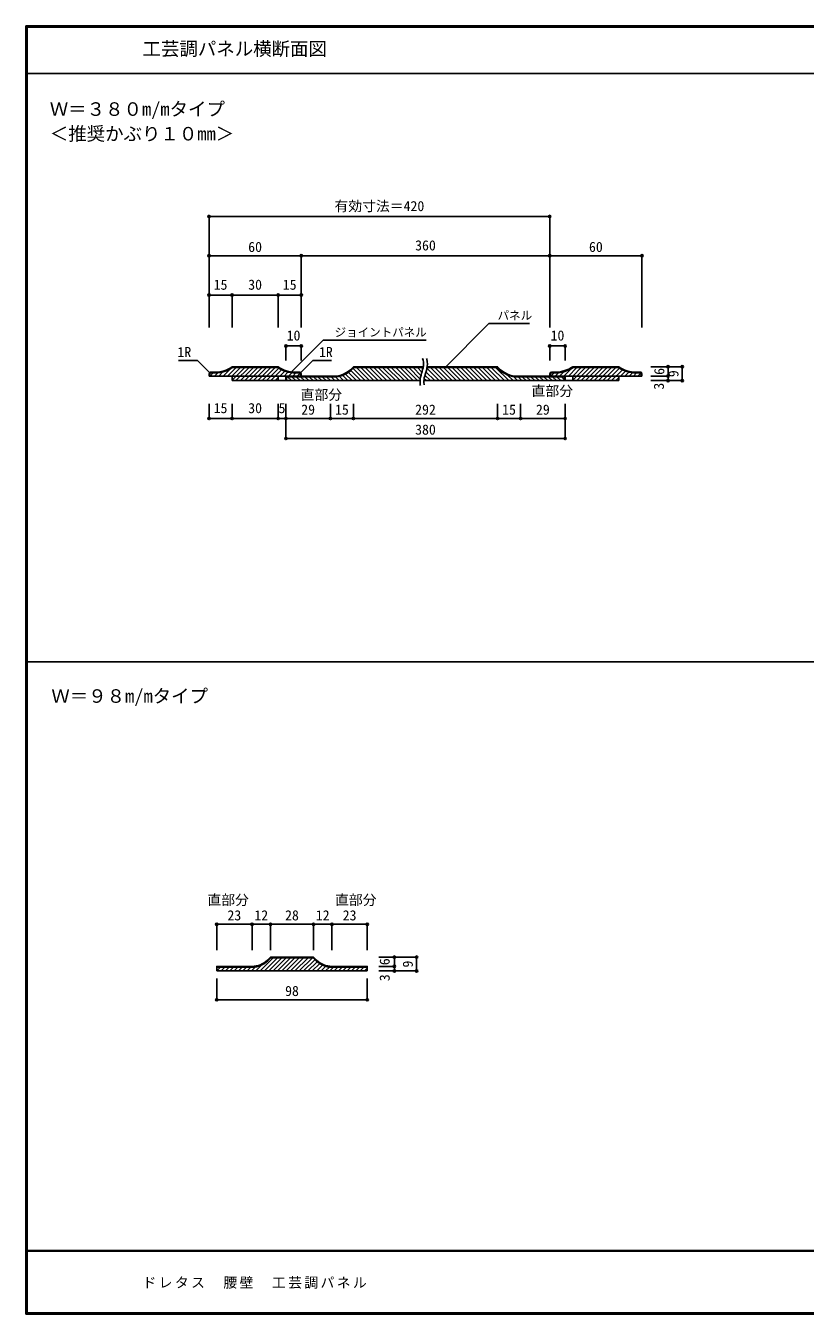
# Model space of a CAD drawing. Units: millimetres, scale not verified. Extents: x -600 to 570, y -431 to 418.
# Drawn here: x -600 to -93, y -420 to 418 of the extents above; entities that cross this region are included whole.
import ezdxf
from ezdxf.enums import TextEntityAlignment as Align

# ---------------------------------------------------------------- set-up
doc = ezdxf.new("R2010")
doc.units = ezdxf.units.MM
doc.header["$LTSCALE"] = 3
doc.header["$PDMODE"] = 32
doc.header["$PDSIZE"] = 1.5
for name, color, linetype in [('0-1_通り芯', 3, 'Continuous'), ('0-3_仕上', 7, 'Continuous'), ('0-A_文字', 7, 'Continuous'), ('0-B_寸法', 7, 'Continuous'), ('0-C_ハッチ', 4, 'Continuous'), ('F-1_通り芯', 6, 'Continuous'), ('F-A_文字', 7, 'Continuous')]:
    doc.layers.add(name, color=color, linetype=linetype)
doc.styles.add('ＭＳ ゴシック', font='')
doc.styles.get('ＭＳ ゴシック').set_extended_font_data('MS Gothic')

msp = doc.modelspace()

# ---------------------------------------------------------------- linework, layer by layer
at = {"layer": '0-1_通り芯'}
for p, q in [((-600, 386.5), (570, 386.5)), ((-465.722, 195.707), (-435.722, 195.707)), ((-465.563, 195.207), (-435.879, 195.207)), ((-386.722, 195.707), (-388.722, 193.707)), ((-386.571, 195.207), (-388.445, 193.291)), ((-386.722, 195.707), (-341.315, 195.707)), ((-341.315, 195.207), (-386.571, 195.207)), ((-243.946, 195.707), (-213.946, 195.707)), ((-243.797, 195.207), (-214.104, 195.207)), ((-480.722, 191.207), (-480.722, 189.707)), ((-465.722, 189.707), (-480.722, 189.707)), ((-480.222, 191.209), (-480.222, 189.707)), ((-479.727, 191.707), (-476.544, 191.707)), ((-479.722, 192.207), (-476.722, 192.207)), ((-465.722, 186.707), (-465.722, 189.707)), ((-465.722, 186.707), (-343.42, 186.707)), ((-435.722, 189.707), (-401.722, 189.707)), ((-435.722, 186.707), (-435.722, 189.707)), ((-430.722, 189.707), (-430.722, 186.707)), ((-430.222, 189.207), (-401.722, 189.207)), ((-430.222, 186.707), (-430.222, 189.207)), ((-421.722, 192.207), (-424.722, 192.207)), ((-421.717, 191.707), (-424.72, 191.707)), ((-421.222, 191.209), (-421.222, 189.707)), ((-420.722, 191.207), (-420.722, 189.707)), ((-340.882, 186.707), (-213.946, 186.707)), ((-243.946, 189.707), (-277.946, 189.707)), ((-249.446, 189.207), (-277.946, 189.207)), ((-258.946, 191.207), (-258.946, 189.707)), ((-258.446, 191.207), (-258.446, 189.707)), ((-257.95, 191.707), (-254.946, 191.707)), ((-257.946, 192.207), (-254.946, 192.207)), ((-249.446, 186.707), (-249.446, 189.207)), ((-243.946, 186.707), (-243.946, 189.707)), ((-198.946, 189.707), (-213.946, 189.707)), ((-213.946, 186.707), (-213.946, 189.707)), ((-199.946, 192.207), (-202.946, 192.207)), ((-199.946, 191.707), (-202.946, 191.707)), ((-199.446, 191.212), (-199.446, 189.707)), ((-198.946, 191.207), (-198.946, 189.707)), ((-600, 3.75), (-81, 3.75)), ((-442.722, -190.26), (-440.722, -188.26)), ((-442.369, -190.614), (-440.515, -188.76)), ((-440.722, -188.26), (-412.722, -188.26)), ((-412.929, -188.76), (-440.515, -188.76)), ((-411.076, -190.614), (-412.929, -188.76)), ((-412.722, -188.26), (-410.722, -190.26)), ((-475.722, -194.76), (-452.722, -194.76)), ((-475.722, -197.26), (-377.722, -197.26)), ((-377.722, -194.76), (-400.722, -194.76))]:
    msp.add_line(p, q, dxfattribs=at)
at = {"layer": '0-1_通り芯', "color": 4}
for p, q in [((-435.722, 189.707), (-465.722, 189.707)), ((-248.946, 186.707), (-248.946, 189.707)), ((-213.946, 189.707), (-243.946, 189.707))]:
    msp.add_line(p, q, dxfattribs=at)
at = {"layer": '0-1_通り芯'}
for points in [[(-338.775, 195.707), (-292.946, 195.707), (-290.946, 193.707)], [(-338.775, 195.207), (-293.097, 195.207), (-291.223, 193.291)], [(-475.722, -197.26), (-475.722, -194.26), (-452.722, -194.26)], [(-377.722, -197.26), (-377.722, -194.26), (-400.722, -194.26)]]:
    msp.add_lwpolyline(points, dxfattribs=at)
for centre, radius, start, end in [((-476.63, 210.954), 18.747, 269.71899, 305.58087), ((-476.63, 210.954), 19.247, 270.25551, 305.10033), ((-424.668, 211.414), 19.707, 235.32548, 269.84901), ((-424.668, 211.414), 19.207, 234.86255, 269.83757), ((-399.759, 206.452), 17.36, 263.31386, 310.89197), ((-399.759, 206.452), 16.86, 263.31386, 310.89197), ((-279.909, 206.452), 17.36, 229.10803, 276.68614), ((-279.909, 206.452), 16.86, 229.10803, 276.68614), ((-255.632, 213.4), 21.204, 271.85501, 303.44493), ((-255.632, 213.4), 21.704, 271.85501, 303.04617), ((-202.959, 211.2), 19.493, 235.12958, 270.04153), ((-202.959, 211.2), 18.993, 234.65862, 270.04153), ((-479.722, 191.207), 1, 90, 180), ((-479.722, 191.207), 0.5, 90.53082, 179.80487), ((-421.722, 191.207), 1, 0, 90), ((-421.722, 191.207), 0.5, 0.19513, 89.46918), ((-257.946, 191.207), 1, 90, 180), ((-257.946, 191.207), 0.5, 90.53082, 180), ((-199.946, 191.207), 1, 0, 90), ((-199.946, 191.207), 0.5, 0.53082, 90), ((-452.658, -179.921), 14.839, 269.74223, 313.86082), ((-452.658, -179.921), 14.339, 269.74223, 313.86082), ((-400.786, -179.921), 14.839, 226.13916, 270.25777), ((-400.786, -179.921), 14.339, 226.13916, 270.25777)]:
    msp.add_arc(centre, radius, start, end, dxfattribs=at)
at = {"layer": '0-3_仕上', "color": 4}
for p, q in [((-480.722, 242.34), (-420.722, 242.34)), ((-480.722, 242.34), (-480.722, 221.296)), ((-465.722, 242.34), (-465.722, 221.296)), ((-435.722, 242.34), (-435.722, 221.296)), ((-420.722, 242.34), (-420.722, 221.296)), ((-488.311, 199.796), (-500.508, 199.796)), ((-480.222, 191.707), (-488.311, 199.796)), ((-421.222, 191.707), (-413.133, 199.796)), ((-413.133, 199.796), (-400.937, 199.796))]:
    msp.add_line(p, q, dxfattribs=at)
at = {"layer": '0-3_仕上'}
for p in [(-480.722, 242.34), (-465.722, 242.34), (-435.722, 242.34), (-420.722, 242.34)]:
    msp.add_point(p, dxfattribs=at)
at = {"layer": '0-A_文字', "color": 4}
for points in [[(-327.785, 194.56), (-298.524, 223.821), (-272.21, 223.821)], [(-427.774, 191.772), (-406.428, 213.119), (-339.47, 213.119)]]:
    msp.add_lwpolyline(points, dxfattribs=at)
at = {"layer": '0-A_文字'}
for points in [[(-343.193, 183.588), (-343.263, 183.861), (-343.418, 185.154), (-343.42, 186.44), (-343.295, 187.717), (-343.068, 188.982), (-342.768, 190.235), (-342.422, 191.476), (-342.061, 192.706), (-341.715, 193.924), (-341.418, 195.133), (-341.202, 196.336), (-341.103, 197.536), (-341.156, 198.735), (-341.398, 199.94), (-341.868, 201.154), (-341.87, 201.157)], [(-340.71, 183.969), (-340.8, 184.321), (-340.918, 185.306), (-340.92, 186.32), (-340.817, 187.373), (-340.62, 188.469), (-340.347, 189.608), (-340.018, 190.788), (-339.659, 192.011), (-339.298, 193.285), (-338.971, 194.614), (-338.721, 196.012), (-338.598, 197.487), (-338.667, 199.039), (-338.989, 200.642), (-339.188, 201.157)]]:
    msp.add_lwpolyline(points, dxfattribs=at)
at = {"layer": '0-B_寸法', "color": 4}
for p, q in [((-480.722, 293.461), (-258.946, 293.461)), ((-258.946, 221.296), (-258.946, 293.461)), ((-480.722, 267.901), (-198.946, 267.901)), ((-420.722, 221.296), (-420.722, 267.901)), ((-198.946, 221.296), (-198.946, 267.901)), ((-430.722, 209.296), (-420.722, 209.296)), ((-430.722, 209.296), (-430.722, 199.796)), ((-420.722, 209.296), (-420.722, 199.796)), ((-258.946, 209.296), (-248.946, 209.296)), ((-258.946, 209.296), (-258.946, 199.796)), ((-248.946, 209.296), (-248.946, 199.796)), ((-193.24, 195.707), (-172.707, 195.707)), ((-181.949, 195.707), (-181.949, 186.707)), ((-172.707, 195.707), (-172.707, 186.707)), ((-193.24, 189.707), (-181.949, 189.707)), ((-193.24, 186.707), (-172.707, 186.707)), ((-480.722, 162.073), (-480.722, 171.671)), ((-465.722, 162.073), (-465.722, 171.671)), ((-435.722, 162.073), (-435.722, 171.671)), ((-430.722, 171.671), (-430.722, 149.075)), ((-401.722, 171.671), (-401.722, 162.073)), ((-386.722, 171.671), (-386.722, 162.073)), ((-292.946, 171.671), (-292.946, 162.073)), ((-277.946, 171.671), (-277.946, 162.073)), ((-248.946, 171.671), (-248.946, 149.075)), ((-465.722, 162.073), (-480.722, 162.073)), ((-435.722, 162.073), (-465.722, 162.073)), ((-430.722, 162.073), (-435.722, 162.073)), ((-430.722, 162.073), (-248.946, 162.073)), ((-430.722, 149.075), (-248.946, 149.075)), ((-475.722, -166.83), (-377.722, -166.83)), ((-475.722, -183.624), (-475.722, -166.83)), ((-452.722, -183.624), (-452.722, -166.83)), ((-440.722, -183.624), (-440.722, -166.83)), ((-412.722, -183.624), (-412.722, -166.83)), ((-400.722, -183.624), (-400.722, -166.83)), ((-377.722, -183.624), (-377.722, -166.83)), ((-370.311, -188.26), (-345.618, -188.26)), ((-360.056, -188.26), (-360.056, -197.26)), ((-345.618, -188.26), (-345.618, -197.26)), ((-370.311, -194.26), (-360.056, -194.26)), ((-370.311, -197.26), (-345.618, -197.26)), ((-475.722, -202.239), (-475.723, -216.024)), ((-377.722, -202.239), (-377.723, -216.024)), ((-475.723, -216.024), (-377.723, -216.024))]:
    msp.add_line(p, q, dxfattribs=at)
msp.add_lwpolyline([(-480.722, 221.296), (-480.722, 267.901), (-480.722, 293.461)], dxfattribs=at)
at = {"layer": '0-B_寸法'}
for p in [(-480.722, 293.461), (-258.946, 293.461), (-480.722, 267.901), (-420.722, 267.901), (-258.946, 267.901), (-198.946, 267.901), (-430.722, 209.296), (-420.722, 209.296), (-258.946, 209.296), (-248.946, 209.296), (-181.949, 195.707), (-172.707, 195.707), (-181.949, 189.707), (-181.949, 186.707), (-172.707, 186.707), (-480.722, 162.073), (-465.722, 162.073), (-435.722, 162.073), (-430.722, 162.073), (-401.722, 162.073), (-386.722, 162.073), (-292.946, 162.073), (-277.946, 162.073), (-248.946, 162.073), (-430.722, 149.075), (-248.946, 149.075), (-475.722, -166.83), (-452.722, -166.83), (-440.722, -166.83), (-412.722, -166.83), (-400.722, -166.83), (-377.722, -166.83), (-360.056, -188.26), (-345.618, -188.26), (-360.056, -194.26), (-360.056, -197.26), (-345.618, -197.26), (-475.723, -216.024), (-377.723, -216.024)]:
    msp.add_point(p, dxfattribs=at)
at = {"layer": '0-C_ハッチ'}
for p, q in [((-471.488, 189.707), (-466.772, 194.423)), ((-468.66, 189.707), (-463.16, 195.207)), ((-465.831, 189.707), (-460.331, 195.207)), ((-465.722, 186.988), (-457.503, 195.207)), ((-463.174, 186.707), (-454.674, 195.207)), ((-460.346, 186.707), (-451.846, 195.207)), ((-457.518, 186.707), (-449.017, 195.207)), ((-454.689, 186.707), (-446.189, 195.207)), ((-451.861, 186.707), (-443.361, 195.207)), ((-449.032, 186.707), (-440.532, 195.207)), ((-446.204, 186.707), (-437.704, 195.207)), ((-443.375, 186.707), (-435.276, 194.806)), ((-440.547, 186.707), (-433.471, 193.783)), ((-434.719, 189.707), (-431.497, 192.928)), ((-388.443, 193.281), (-381.868, 186.707)), ((-387.05, 194.717), (-379.04, 186.707)), ((-384.712, 195.207), (-376.212, 186.707)), ((-381.883, 195.207), (-373.383, 186.707)), ((-379.055, 195.207), (-370.555, 186.707)), ((-376.226, 195.207), (-367.726, 186.707)), ((-373.398, 195.207), (-364.898, 186.707)), ((-370.569, 195.207), (-362.069, 186.707)), ((-367.741, 195.207), (-359.241, 186.707)), ((-364.913, 195.207), (-356.413, 186.707)), ((-362.084, 195.207), (-353.584, 186.707)), ((-359.256, 195.207), (-350.756, 186.707)), ((-356.427, 195.207), (-347.927, 186.707)), ((-353.599, 195.207), (-345.099, 186.707)), ((-350.77, 195.207), (-343.293, 187.729)), ((-347.942, 195.207), (-342.807, 190.072)), ((-345.114, 195.207), (-342.186, 192.279)), ((-342.285, 195.207), (-341.544, 194.465)), ((-338.955, 194.705), (-330.957, 186.707)), ((-336.628, 195.207), (-328.128, 186.707)), ((-333.8, 195.207), (-325.3, 186.707)), ((-330.972, 195.207), (-322.471, 186.707)), ((-328.143, 195.207), (-319.643, 186.707)), ((-325.315, 195.207), (-316.815, 186.707)), ((-322.486, 195.207), (-313.986, 186.707)), ((-319.658, 195.207), (-311.158, 186.707)), ((-316.829, 195.207), (-308.329, 186.707)), ((-314.001, 195.207), (-305.501, 186.707)), ((-311.173, 195.207), (-302.672, 186.707)), ((-308.344, 195.207), (-299.844, 186.707)), ((-305.516, 195.207), (-297.016, 186.707)), ((-302.687, 195.207), (-294.187, 186.707)), ((-299.859, 195.207), (-291.359, 186.707)), ((-297.03, 195.207), (-288.53, 186.707)), ((-285.702, 186.707), (-294.202, 195.207)), ((-249.712, 189.707), (-244.862, 194.557)), ((-246.883, 189.707), (-241.383, 195.207)), ((-238.555, 195.207), (-244.055, 189.707)), ((-243.946, 186.988), (-235.726, 195.207)), ((-241.398, 186.707), (-232.898, 195.207)), ((-238.57, 186.707), (-230.07, 195.207)), ((-235.741, 186.707), (-227.241, 195.207)), ((-232.913, 186.707), (-224.413, 195.207)), ((-230.084, 186.707), (-221.584, 195.207)), ((-227.256, 186.707), (-218.756, 195.207)), ((-224.428, 186.707), (-215.927, 195.207)), ((-221.599, 186.707), (-213.502, 194.804)), ((-218.771, 186.707), (-211.701, 193.777)), ((-212.942, 189.707), (-209.729, 192.92)), ((-479.973, 189.707), (-477.973, 191.707)), ((-477.145, 189.707), (-475.083, 191.769)), ((-474.317, 189.707), (-471.665, 192.358)), ((-437.719, 186.707), (-435.722, 188.704)), ((-431.89, 189.707), (-429.33, 192.267)), ((-430.222, 186.977), (-429.952, 186.707)), ((-429.623, 189.207), (-427.123, 186.707)), ((-429.062, 189.707), (-426.931, 191.837)), ((-426.795, 189.207), (-424.295, 186.707)), ((-426.233, 189.707), (-424.233, 191.707)), ((-423.966, 189.207), (-421.466, 186.707)), ((-423.405, 189.707), (-421.472, 191.64)), ((-421.138, 189.207), (-418.638, 186.707)), ((-418.31, 189.207), (-415.81, 186.707)), ((-415.481, 189.207), (-412.981, 186.707)), ((-412.653, 189.207), (-410.153, 186.707)), ((-409.824, 189.207), (-407.324, 186.707)), ((-406.996, 189.207), (-404.496, 186.707)), ((-404.167, 189.207), (-401.667, 186.707)), ((-401.292, 189.16), (-398.839, 186.707)), ((-398.446, 189.142), (-396.011, 186.707)), ((-395.983, 189.508), (-393.182, 186.707)), ((-393.795, 190.149), (-390.354, 186.707)), ((-391.828, 191.01), (-387.525, 186.707)), ((-390.051, 192.061), (-384.697, 186.707)), ((-340.709, 187.974), (-339.442, 186.707)), ((-340.172, 190.265), (-336.614, 186.707)), ((-339.533, 192.455), (-333.785, 186.707)), ((-286.6, 190.434), (-282.873, 186.707)), ((-282.648, 189.31), (-280.045, 186.707)), ((-279.605, 189.095), (-277.217, 186.707)), ((-276.888, 189.207), (-274.388, 186.707)), ((-274.06, 189.207), (-271.56, 186.707)), ((-271.231, 189.207), (-268.731, 186.707)), ((-268.403, 189.207), (-265.903, 186.707)), ((-265.575, 189.207), (-263.075, 186.707)), ((-262.746, 189.207), (-260.246, 186.707)), ((-259.918, 189.207), (-257.418, 186.707)), ((-258.197, 189.707), (-256.197, 191.707)), ((-257.089, 189.207), (-254.589, 186.707)), ((-255.369, 189.707), (-253.248, 191.827)), ((-254.261, 189.207), (-251.761, 186.707)), ((-252.54, 189.707), (-249.735, 192.513)), ((-251.432, 189.207), (-249.446, 187.22)), ((-215.942, 186.707), (-213.946, 188.704)), ((-210.114, 189.707), (-207.562, 192.258)), ((-207.285, 189.707), (-205.161, 191.832)), ((-204.457, 189.707), (-202.457, 191.707)), ((-201.629, 189.707), (-199.695, 191.64)), ((-447.437, -197.26), (-438.937, -188.76)), ((-444.609, -197.26), (-436.109, -188.76)), ((-441.78, -197.26), (-433.28, -188.76)), ((-438.952, -197.26), (-430.452, -188.76)), ((-436.123, -197.26), (-427.623, -188.76)), ((-433.295, -197.26), (-424.795, -188.76)), ((-430.466, -197.26), (-421.966, -188.76)), ((-427.638, -197.26), (-419.138, -188.76)), ((-424.809, -197.26), (-416.309, -188.76)), ((-421.981, -197.26), (-413.481, -188.76)), ((-419.152, -197.26), (-411.791, -189.899)), ((-416.324, -197.26), (-410.34, -191.276)), ((-413.495, -197.26), (-408.706, -192.47)), ((-475.722, -197.26), (-473.222, -194.76)), ((-472.894, -197.26), (-470.394, -194.76)), ((-470.065, -197.26), (-467.565, -194.76)), ((-467.237, -197.26), (-464.737, -194.76)), ((-464.408, -197.26), (-461.908, -194.76)), ((-461.58, -197.26), (-459.08, -194.76)), ((-458.751, -197.26), (-456.251, -194.76)), ((-455.923, -197.26), (-453.423, -194.76)), ((-453.094, -197.26), (-450.425, -194.591)), ((-450.266, -197.26), (-446.366, -193.36)), ((-410.667, -197.26), (-406.865, -193.458)), ((-407.838, -197.26), (-404.788, -194.21)), ((-405.01, -197.26), (-402.42, -194.67)), ((-402.181, -197.26), (-399.681, -194.76)), ((-399.353, -197.26), (-396.853, -194.76)), ((-396.524, -197.26), (-394.024, -194.76)), ((-393.696, -197.26), (-391.196, -194.76)), ((-390.867, -197.26), (-388.367, -194.76)), ((-388.039, -197.26), (-385.539, -194.76)), ((-385.21, -197.26), (-382.71, -194.76)), ((-382.382, -197.26), (-379.882, -194.76)), ((-379.553, -197.26), (-377.722, -195.429))]:
    msp.add_line(p, q, dxfattribs=at)
at = {"layer": 'F-1_通り芯'}
for p, q in [((-600, 417.5), (-600, -420.5)), ((-600, 417.5), (570, 417.5)), ((-600, 417), (570, 417)), ((-600, 416.5), (570, 416.5)), ((-599.5, 417.5), (-599.5, -420.5)), ((-599, 417.5), (-599, -420.5)), ((570, -379), (-600, -379)), ((570, -379.5), (-600, -379.5)), ((570, -419.5), (-600, -419.5)), ((570, -420), (-600, -420)), ((570, -420.5), (-600, -420.5))]:
    msp.add_line(p, q, dxfattribs=at)

# ---------------------------------------------------------------- texts
at = {"layer": '0-3_仕上', "style": 'ＭＳ ゴシック'}
for s, p in [('15', (-477.722, 243.84)), ('30', (-455.222, 243.84)), ('15', (-432.722, 243.84))]:
    msp.add_text(s, height=6.598, dxfattribs=at).set_placement(p, align=Align.BOTTOM_LEFT)
at = {"layer": '0-A_文字', "style": 'ＭＳ ゴシック'}
for s, height, p in [('工芸調パネル横断面図', 8.798, (-524, 395.5)), ('Ｗ＝３８０m/mタイプ', 8.798, (-584.343, 356.284)), ('＜推奨かぶり１０mm＞', 8.798, (-584.343, 340.257)), ('パネル', 5.499, (-292.943, 224.676)), ('ジョイントパネル', 5.499, (-399.017, 213.73)), ('直部分', 6.598, (-421.082, 172.259)), ('直部分', 6.598, (-270.807, 174.699)), ('Ｗ＝９８m/mタイプ', 8.798, (-583.343, -25.471)), ('直部分', 6.598, (-481.747, -156.31)), ('直部分', 6.598, (-398.698, -156.31))]:
    msp.add_text(s, height=height, dxfattribs=at).set_placement(p, align=Align.BOTTOM_LEFT)
at = {"layer": '0-B_寸法', "style": 'ＭＳ ゴシック'}
for s, p in [('有効寸法＝420', (-399.084, 294.961)), ('60', (-455.222, 268.401)), ('360', (-346.584, 269.401)), ('60', (-233.446, 268.401)), ('10', (-430.222, 210.796)), ('10', (-258.446, 210.796)), ('1R', (-501.275, 199.988)), ('1R', (-409.169, 199.988)), ('15', (-477.722, 163.573)), ('30', (-455.222, 163.573)), ('5', (-435.472, 163.573)), ('29', (-420.722, 162.573)), ('15', (-398.722, 162.573)), ('292', (-346.584, 162.573)), ('15', (-289.946, 162.573)), ('29', (-267.946, 162.573)), ('380', (-346.584, 149.575)), ('23', (-468.722, -166.33)), ('12', (-451.222, -166.33)), ('28', (-431.222, -166.33)), ('12', (-411.222, -166.33)), ('23', (-393.722, -166.33)), ('98', (-431.223, -215.524))]:
    msp.add_text(s, height=6.598, dxfattribs=at).set_placement(p, align=Align.BOTTOM_LEFT)
for s, p in [('6', (-182.449, 190.457)), ('9', (-173.207, 188.957)), ('3', (-182.713, 180.842)), ('6', (-361.154, -193.51)), ('9', (-346.118, -195.01)), ('3', (-361.154, -203.901))]:
    msp.add_text(s, height=6.598, rotation=90, dxfattribs=at).set_placement(p, align=Align.BOTTOM_LEFT)
at = {"layer": 'F-A_文字', "insert": (-524, -404), "char_height": 6.598, "attachment_point": 7, "style": 'ＭＳ ゴシック'}
msp.add_mtext('\\T1.17;ドレタス\u3000腰壁\u3000工芸調パネル', dxfattribs=at)

doc.saveas('drawing.dxf')
